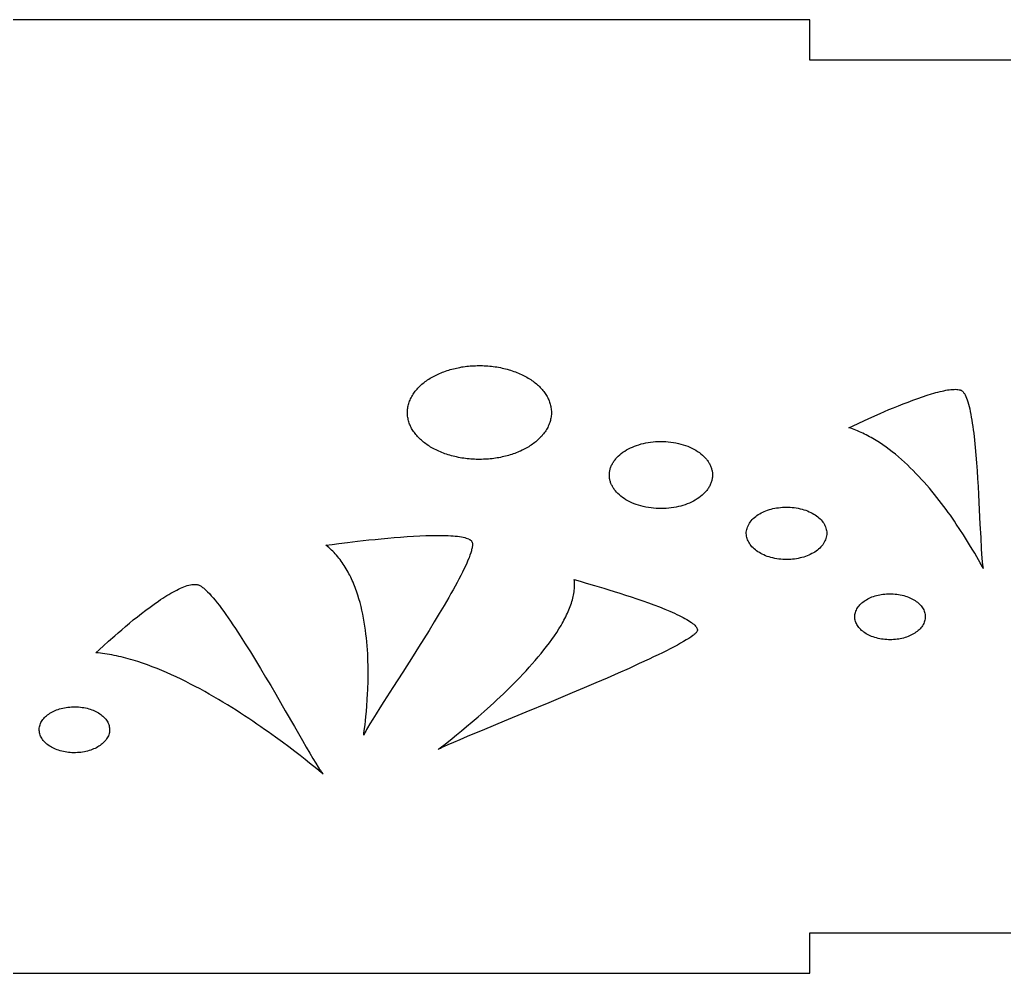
# Model space of a CAD drawing. Extents: x 3.2 to 84.5, y 37.4 to 61.3.
# Drawn here: x 14.6 to 25.96, y 37.45 to 48.45 of the extents above; entities that cross this region are included whole.
import ezdxf

# ---------------------------------------------------------------- set-up
doc = ezdxf.new("R2010")
doc.units = 0
doc.layers.add('IMPORT_-_LAMP', color=18, linetype='CONTINUOUS')

msp = doc.modelspace()

# ---------------------------------------------------------------- linework, layer by layer
at = {"layer": 'IMPORT_-_LAMP'}
for points in [[(3.465, 37.448), (23.465, 37.448), (23.715, 37.448), (23.715, 37.916), (43.965, 37.916), (43.965, 37.448), (64.214, 37.448), (64.214, 37.916), (84.465, 37.88), (84.465, 48.016), (64.214, 47.98), (64.215, 48.448), (43.965, 48.448), (43.965, 47.98), (23.715, 47.98), (23.715, 48.448), (3.465, 48.448), (3.465, 45.148), (3.465, 40.748)], [(20.144, 44.435), (20.165, 44.43), (20.185, 44.426), (20.205, 44.421), (20.224, 44.416), (20.244, 44.41), (20.262, 44.405), (20.281, 44.399), (20.299, 44.392), (20.317, 44.386), (20.335, 44.379), (20.353, 44.372), (20.37, 44.364), (20.386, 44.357), (20.403, 44.349), (20.419, 44.341), (20.434, 44.333), (20.45, 44.324), (20.465, 44.315), (20.479, 44.306), (20.494, 44.297), (20.508, 44.288), (20.521, 44.278), (20.534, 44.268), (20.547, 44.258), (20.559, 44.248), (20.571, 44.237), (20.583, 44.227), (20.594, 44.216), (20.605, 44.205), (20.615, 44.194), (20.625, 44.183), (20.635, 44.171), (20.644, 44.16), (20.653, 44.148), (20.661, 44.136), (20.669, 44.125), (20.676, 44.112), (20.683, 44.1), (20.69, 44.088), (20.696, 44.076), (20.702, 44.063), (20.707, 44.05), (20.712, 44.038), (20.716, 44.025), (20.72, 44.012), (20.723, 43.999), (20.726, 43.986), (20.728, 43.973), (20.73, 43.96), (20.731, 43.947), (20.732, 43.934), (20.733, 43.92), (20.732, 43.907), (20.732, 43.894), (20.731, 43.88), (20.729, 43.867), (20.727, 43.853), (20.724, 43.84), (20.721, 43.826), (20.717, 43.813), (20.713, 43.8), (20.708, 43.786), (20.702, 43.773), (20.696, 43.759), (20.69, 43.746), (20.683, 43.733), (20.675, 43.72), (20.667, 43.707), (20.659, 43.695), (20.65, 43.682), (20.641, 43.67), (20.631, 43.658), (20.621, 43.646), (20.611, 43.635), (20.6, 43.624), (20.589, 43.612), (20.577, 43.602), (20.565, 43.591), (20.552, 43.58), (20.54, 43.57), (20.527, 43.56), (20.513, 43.55), (20.499, 43.541), (20.485, 43.532), (20.471, 43.523), (20.456, 43.514), (20.441, 43.505), (20.425, 43.497), (20.41, 43.489), (20.394, 43.481), (20.378, 43.473), (20.361, 43.466), (20.344, 43.459), (20.327, 43.452), (20.31, 43.446), (20.293, 43.439), (20.275, 43.433), (20.257, 43.428), (20.239, 43.422), (20.221, 43.417), (20.202, 43.412), (20.183, 43.408), (20.165, 43.404), (20.146, 43.4), (20.126, 43.396), (20.107, 43.393), (20.088, 43.389), (20.068, 43.387), (20.048, 43.384), (20.028, 43.382), (20.008, 43.38), (19.988, 43.379), (19.968, 43.377), (19.948, 43.377), (19.928, 43.376), (19.907, 43.376), (19.887, 43.376), (19.866, 43.376), (19.846, 43.377), (19.825, 43.378), (19.805, 43.38), (19.784, 43.381), (19.763, 43.383), (19.743, 43.386), (19.722, 43.389), (19.701, 43.392), (19.681, 43.396), (19.66, 43.399), (19.64, 43.404), (19.62, 43.408), (19.6, 43.413), (19.58, 43.418), (19.561, 43.424), (19.542, 43.429), (19.523, 43.435), (19.505, 43.442), (19.487, 43.448), (19.469, 43.455), (19.452, 43.462), (19.435, 43.47), (19.418, 43.477), (19.402, 43.485), (19.386, 43.493), (19.37, 43.502), (19.355, 43.51), (19.34, 43.519), (19.325, 43.528), (19.311, 43.537), (19.297, 43.547), (19.283, 43.556), (19.27, 43.566), (19.258, 43.576), (19.245, 43.586), (19.233, 43.597), (19.222, 43.607), (19.21, 43.618), (19.2, 43.629), (19.189, 43.64), (19.179, 43.651), (19.17, 43.663), (19.16, 43.674), (19.152, 43.686), (19.143, 43.698), (19.136, 43.71), (19.128, 43.722), (19.121, 43.734), (19.115, 43.746), (19.108, 43.759), (19.103, 43.771), (19.098, 43.784), (19.093, 43.796), (19.089, 43.809), (19.085, 43.822), (19.082, 43.835), (19.079, 43.848), (19.076, 43.861), (19.075, 43.874), (19.073, 43.887), (19.072, 43.901), (19.072, 43.914), (19.072, 43.927), (19.073, 43.941), (19.074, 43.954), (19.076, 43.967), (19.078, 43.981), (19.081, 43.994), (19.084, 44.008), (19.088, 44.021), (19.092, 44.035), (19.097, 44.048), (19.102, 44.061), (19.108, 44.075), (19.115, 44.088), (19.122, 44.101), (19.129, 44.114), (19.137, 44.127), (19.145, 44.14), (19.154, 44.152), (19.163, 44.164), (19.173, 44.176), (19.183, 44.188), (19.194, 44.199), (19.205, 44.211), (19.216, 44.222), (19.228, 44.233), (19.24, 44.243), (19.252, 44.254), (19.265, 44.264), (19.278, 44.274), (19.291, 44.284), (19.305, 44.293), (19.319, 44.303), (19.334, 44.312), (19.349, 44.32), (19.364, 44.329), (19.379, 44.337), (19.395, 44.345), (19.411, 44.353), (19.427, 44.361), (19.444, 44.368), (19.46, 44.375), (19.477, 44.382), (19.494, 44.388), (19.512, 44.395), (19.53, 44.401), (19.548, 44.406), (19.566, 44.412), (19.584, 44.417), (19.602, 44.422), (19.621, 44.426), (19.64, 44.43), (19.659, 44.434), (19.678, 44.438), (19.698, 44.442), (19.717, 44.445), (19.737, 44.447), (19.756, 44.45), (19.776, 44.452), (19.796, 44.454), (19.816, 44.455), (19.836, 44.457), (19.857, 44.457), (19.877, 44.458), (19.897, 44.458), (19.918, 44.458), (19.938, 44.458), (19.959, 44.457), (19.979, 44.456), (20, 44.454), (20.021, 44.453), (20.041, 44.451), (20.062, 44.448), (20.083, 44.445), (20.103, 44.442), (20.124, 44.439)], [(25.714, 42.118), (25.71, 42.124), (25.703, 42.136), (25.678, 42.182), (25.639, 42.251), (25.615, 42.293), (25.587, 42.34), (25.556, 42.392), (25.522, 42.447), (25.485, 42.506), (25.445, 42.567), (25.403, 42.631), (25.38, 42.664), (25.357, 42.697), (25.334, 42.731), (25.309, 42.765), (25.284, 42.799), (25.259, 42.834), (25.232, 42.868), (25.205, 42.903), (25.178, 42.938), (25.15, 42.973), (25.121, 43.008), (25.092, 43.043), (25.062, 43.078), (25.032, 43.112), (25.001, 43.146), (24.969, 43.18), (24.937, 43.214), (24.905, 43.247), (24.872, 43.28), (24.839, 43.312), (24.805, 43.344), (24.77, 43.375), (24.735, 43.405), (24.7, 43.435), (24.664, 43.464), (24.628, 43.492), (24.592, 43.519), (24.555, 43.545), (24.517, 43.57), (24.479, 43.594), (24.441, 43.617), (24.422, 43.628), (24.403, 43.638), (24.383, 43.649), (24.364, 43.659), (24.344, 43.669), (24.325, 43.678), (24.305, 43.687), (24.285, 43.696), (24.265, 43.705), (24.245, 43.713), (24.225, 43.72), (24.205, 43.728), (24.185, 43.735), (24.164, 43.741), (24.215, 43.765), (24.27, 43.791), (24.342, 43.824), (24.427, 43.863), (24.523, 43.905), (24.574, 43.927), (24.626, 43.95), (24.68, 43.972), (24.735, 43.995), (24.791, 44.017), (24.847, 44.038), (24.902, 44.059), (24.958, 44.08), (25.012, 44.098), (25.065, 44.116), (25.117, 44.132), (25.142, 44.14), (25.167, 44.146), (25.191, 44.153), (25.215, 44.159), (25.238, 44.164), (25.26, 44.169), (25.281, 44.173), (25.302, 44.177), (25.322, 44.18), (25.341, 44.182), (25.359, 44.184), (25.377, 44.184), (25.393, 44.185), (25.408, 44.184), (25.422, 44.182), (25.435, 44.18), (25.447, 44.177), (25.453, 44.175), (25.458, 44.173), (25.463, 44.17), (25.468, 44.167), (25.473, 44.163), (25.477, 44.159), (25.482, 44.154), (25.487, 44.148), (25.491, 44.142), (25.496, 44.135), (25.5, 44.128), (25.504, 44.12), (25.513, 44.103), (25.521, 44.084), (25.529, 44.062), (25.536, 44.039), (25.543, 44.014), (25.55, 43.987), (25.557, 43.958), (25.564, 43.928), (25.57, 43.896), (25.576, 43.863), (25.582, 43.829), (25.587, 43.793), (25.593, 43.756), (25.598, 43.718), (25.603, 43.678), (25.612, 43.597), (25.621, 43.513), (25.629, 43.426), (25.636, 43.337), (25.642, 43.246), (25.648, 43.155), (25.654, 43.064), (25.659, 42.973), (25.668, 42.796), (25.676, 42.629), (25.684, 42.477), (25.691, 42.345), (25.694, 42.288), (25.698, 42.237), (25.702, 42.195), (25.705, 42.16), (25.707, 42.146), (25.709, 42.135), (25.712, 42.125)], [(21.427, 43.309), (21.432, 43.319), (21.437, 43.328), (21.442, 43.337), (21.448, 43.346), (21.454, 43.355), (21.46, 43.364), (21.467, 43.373), (21.474, 43.381), (21.481, 43.39), (21.488, 43.398), (21.496, 43.406), (21.504, 43.414), (21.521, 43.43), (21.539, 43.444), (21.558, 43.459), (21.578, 43.472), (21.599, 43.485), (21.621, 43.497), (21.644, 43.508), (21.667, 43.519), (21.691, 43.529), (21.716, 43.538), (21.742, 43.546), (21.768, 43.554), (21.795, 43.561), (21.822, 43.567), (21.849, 43.572), (21.877, 43.576), (21.906, 43.579), (21.934, 43.582), (21.963, 43.583), (21.992, 43.584), (22.022, 43.583), (22.051, 43.582), (22.081, 43.58), (22.11, 43.576), (22.14, 43.572), (22.169, 43.567), (22.198, 43.56), (22.227, 43.553), (22.254, 43.545), (22.28, 43.536), (22.306, 43.527), (22.331, 43.516), (22.354, 43.505), (22.377, 43.494), (22.399, 43.481), (22.419, 43.468), (22.439, 43.454), (22.458, 43.44), (22.475, 43.425), (22.491, 43.41), (22.507, 43.394), (22.521, 43.378), (22.527, 43.37), (22.534, 43.362), (22.539, 43.353), (22.545, 43.345), (22.55, 43.336), (22.555, 43.327), (22.56, 43.318), (22.564, 43.31), (22.569, 43.301), (22.572, 43.292), (22.576, 43.283), (22.579, 43.273), (22.581, 43.264), (22.584, 43.255), (22.586, 43.246), (22.587, 43.236), (22.589, 43.227), (22.59, 43.217), (22.59, 43.208), (22.591, 43.198), (22.591, 43.189), (22.59, 43.179), (22.589, 43.17), (22.588, 43.16), (22.586, 43.15), (22.585, 43.141), (22.582, 43.131), (22.579, 43.121), (22.576, 43.112), (22.573, 43.102), (22.569, 43.093), (22.565, 43.083), (22.56, 43.073), (22.555, 43.064), (22.55, 43.055), (22.544, 43.046), (22.538, 43.037), (22.532, 43.028), (22.525, 43.019), (22.518, 43.011), (22.511, 43.002), (22.503, 42.994), (22.496, 42.986), (22.488, 42.978), (22.471, 42.962), (22.452, 42.948), (22.433, 42.933), (22.413, 42.92), (22.392, 42.907), (22.371, 42.895), (22.348, 42.884), (22.325, 42.873), (22.3, 42.863), (22.275, 42.854), (22.25, 42.846), (22.224, 42.838), (22.197, 42.831), (22.17, 42.825), (22.143, 42.82), (22.115, 42.816), (22.086, 42.813), (22.058, 42.81), (22.029, 42.809), (21.999, 42.808), (21.97, 42.809), (21.941, 42.81), (21.911, 42.812), (21.882, 42.816), (21.852, 42.82), (21.822, 42.825), (21.793, 42.832), (21.765, 42.839), (21.738, 42.847), (21.711, 42.856), (21.686, 42.865), (21.661, 42.875), (21.637, 42.887), (21.615, 42.898), (21.593, 42.911), (21.572, 42.924), (21.553, 42.937), (21.534, 42.952), (21.517, 42.966), (21.5, 42.982), (21.485, 42.998), (21.471, 43.014), (21.464, 43.022), (21.458, 43.03), (21.452, 43.039), (21.447, 43.047), (21.441, 43.056), (21.436, 43.065), (21.432, 43.074), (21.427, 43.082), (21.423, 43.091), (21.419, 43.1), (21.416, 43.109), (21.413, 43.119), (21.41, 43.128), (21.408, 43.137), (21.406, 43.146), (21.404, 43.156), (21.403, 43.165), (21.402, 43.175), (21.401, 43.184), (21.401, 43.194), (21.401, 43.203), (21.402, 43.213), (21.402, 43.222), (21.404, 43.232), (21.405, 43.242), (21.407, 43.251), (21.41, 43.261), (21.412, 43.271), (21.415, 43.28), (21.419, 43.29), (21.423, 43.299)], [(23.58, 42.812), (23.602, 42.807), (23.624, 42.802), (23.646, 42.796), (23.666, 42.789), (23.686, 42.781), (23.706, 42.773), (23.724, 42.765), (23.742, 42.755), (23.759, 42.746), (23.775, 42.736), (23.79, 42.725), (23.805, 42.714), (23.818, 42.702), (23.831, 42.69), (23.843, 42.678), (23.854, 42.665), (23.864, 42.652), (23.873, 42.639), (23.881, 42.626), (23.888, 42.612), (23.894, 42.598), (23.899, 42.584), (23.903, 42.569), (23.906, 42.555), (23.908, 42.54), (23.908, 42.525), (23.908, 42.51), (23.906, 42.495), (23.903, 42.48), (23.899, 42.465), (23.894, 42.45), (23.888, 42.435), (23.88, 42.421), (23.872, 42.406), (23.862, 42.392), (23.852, 42.379), (23.84, 42.366), (23.828, 42.353), (23.815, 42.341), (23.8, 42.33), (23.786, 42.319), (23.77, 42.308), (23.754, 42.298), (23.737, 42.289), (23.719, 42.28), (23.701, 42.272), (23.682, 42.264), (23.662, 42.257), (23.643, 42.25), (23.622, 42.244), (23.602, 42.239), (23.58, 42.234), (23.559, 42.231), (23.537, 42.227), (23.515, 42.225), (23.493, 42.223), (23.47, 42.222), (23.447, 42.221), (23.424, 42.221), (23.402, 42.222), (23.379, 42.224), (23.355, 42.227), (23.332, 42.23), (23.309, 42.234), (23.287, 42.239), (23.265, 42.245), (23.243, 42.251), (23.223, 42.258), (23.203, 42.265), (23.184, 42.274), (23.165, 42.282), (23.147, 42.291), (23.131, 42.301), (23.114, 42.311), (23.099, 42.322), (23.085, 42.333), (23.071, 42.344), (23.058, 42.356), (23.046, 42.369), (23.036, 42.381), (23.026, 42.394), (23.017, 42.408), (23.008, 42.421), (23.001, 42.435), (22.995, 42.449), (22.99, 42.463), (22.986, 42.477), (22.983, 42.492), (22.982, 42.507), (22.981, 42.522), (22.981, 42.536), (22.983, 42.551), (22.986, 42.566), (22.99, 42.581), (22.995, 42.596), (23.001, 42.611), (23.009, 42.626), (23.017, 42.641), (23.027, 42.654), (23.038, 42.668), (23.049, 42.681), (23.061, 42.693), (23.075, 42.705), (23.089, 42.717), (23.104, 42.728), (23.119, 42.739), (23.136, 42.749), (23.153, 42.758), (23.17, 42.767), (23.188, 42.775), (23.207, 42.783), (23.227, 42.79), (23.247, 42.797), (23.267, 42.802), (23.288, 42.808), (23.309, 42.812), (23.33, 42.816), (23.352, 42.819), (23.374, 42.822), (23.397, 42.824), (23.419, 42.825), (23.442, 42.826), (23.465, 42.825), (23.488, 42.824), (23.511, 42.822), (23.534, 42.82), (23.557, 42.817)], [(18.569, 40.196), (18.569, 40.203), (18.571, 40.218), (18.578, 40.274), (18.583, 40.313), (18.588, 40.359), (18.593, 40.411), (18.599, 40.469), (18.604, 40.533), (18.609, 40.602), (18.613, 40.675), (18.615, 40.713), (18.616, 40.752), (18.618, 40.792), (18.619, 40.832), (18.619, 40.874), (18.619, 40.916), (18.619, 40.959), (18.618, 41.002), (18.617, 41.046), (18.616, 41.09), (18.614, 41.135), (18.611, 41.18), (18.608, 41.225), (18.604, 41.271), (18.599, 41.317), (18.594, 41.362), (18.588, 41.408), (18.582, 41.454), (18.575, 41.5), (18.567, 41.545), (18.558, 41.591), (18.548, 41.636), (18.537, 41.68), (18.526, 41.725), (18.513, 41.769), (18.5, 41.812), (18.486, 41.855), (18.478, 41.876), (18.47, 41.897), (18.462, 41.918), (18.454, 41.938), (18.445, 41.959), (18.436, 41.979), (18.427, 41.999), (18.418, 42.019), (18.408, 42.039), (18.398, 42.058), (18.388, 42.077), (18.377, 42.096), (18.366, 42.115), (18.355, 42.133), (18.344, 42.151), (18.332, 42.169), (18.32, 42.187), (18.307, 42.204), (18.295, 42.221), (18.281, 42.238), (18.268, 42.254), (18.254, 42.27), (18.24, 42.286), (18.226, 42.301), (18.211, 42.316), (18.196, 42.331), (18.181, 42.346), (18.165, 42.36), (18.149, 42.373), (18.132, 42.387), (18.203, 42.396), (18.28, 42.406), (18.38, 42.418), (18.497, 42.432), (18.629, 42.447), (18.699, 42.454), (18.771, 42.461), (18.845, 42.468), (18.919, 42.475), (18.994, 42.481), (19.068, 42.486), (19.142, 42.491), (19.215, 42.494), (19.286, 42.497), (19.355, 42.499), (19.421, 42.5), (19.453, 42.5), (19.484, 42.499), (19.514, 42.499), (19.543, 42.498), (19.572, 42.496), (19.598, 42.494), (19.624, 42.492), (19.649, 42.489), (19.672, 42.486), (19.694, 42.482), (19.714, 42.478), (19.733, 42.474), (19.75, 42.469), (19.765, 42.464), (19.779, 42.458), (19.785, 42.454), (19.791, 42.451), (19.797, 42.448), (19.801, 42.444), (19.806, 42.44), (19.81, 42.437), (19.813, 42.432), (19.816, 42.427), (19.818, 42.422), (19.82, 42.416), (19.821, 42.409), (19.822, 42.402), (19.822, 42.394), (19.822, 42.385), (19.821, 42.376), (19.82, 42.367), (19.818, 42.357), (19.816, 42.346), (19.813, 42.335), (19.81, 42.323), (19.803, 42.298), (19.793, 42.271), (19.783, 42.242), (19.77, 42.212), (19.756, 42.18), (19.741, 42.146), (19.724, 42.111), (19.706, 42.074), (19.687, 42.036), (19.666, 41.996), (19.645, 41.956), (19.622, 41.914), (19.599, 41.871), (19.574, 41.828), (19.549, 41.783), (19.496, 41.691), (19.44, 41.597), (19.382, 41.502), (19.323, 41.404), (19.262, 41.307), (19.201, 41.209), (19.14, 41.112), (19.019, 40.923), (18.905, 40.745), (18.801, 40.583), (18.754, 40.509), (18.711, 40.441), (18.673, 40.38), (18.64, 40.326), (18.612, 40.28), (18.601, 40.261), (18.591, 40.243), (18.583, 40.228), (18.576, 40.215), (18.572, 40.204)], [(18.101, 39.747), (18.094, 39.752), (18.079, 39.764), (18.026, 39.807), (17.944, 39.874), (17.893, 39.914), (17.835, 39.959), (17.772, 40.008), (17.704, 40.06), (17.63, 40.115), (17.551, 40.172), (17.468, 40.232), (17.424, 40.262), (17.38, 40.293), (17.335, 40.324), (17.289, 40.356), (17.242, 40.387), (17.194, 40.419), (17.146, 40.45), (17.096, 40.482), (17.046, 40.513), (16.996, 40.545), (16.944, 40.576), (16.892, 40.607), (16.84, 40.638), (16.787, 40.668), (16.734, 40.698), (16.68, 40.728), (16.626, 40.757), (16.571, 40.785), (16.516, 40.813), (16.461, 40.84), (16.406, 40.867), (16.351, 40.892), (16.295, 40.917), (16.24, 40.941), (16.184, 40.964), (16.129, 40.985), (16.073, 41.006), (16.018, 41.026), (15.963, 41.044), (15.908, 41.061), (15.88, 41.069), (15.853, 41.077), (15.825, 41.084), (15.798, 41.091), (15.771, 41.098), (15.744, 41.104), (15.717, 41.11), (15.69, 41.116), (15.663, 41.121), (15.637, 41.126), (15.61, 41.13), (15.583, 41.134), (15.557, 41.138), (15.531, 41.141), (15.505, 41.144), (15.479, 41.146), (15.52, 41.184), (15.566, 41.226), (15.626, 41.279), (15.697, 41.342), (15.736, 41.376), (15.777, 41.412), (15.82, 41.449), (15.865, 41.486), (15.911, 41.524), (15.959, 41.562), (16.007, 41.599), (16.055, 41.637), (16.104, 41.673), (16.153, 41.708), (16.202, 41.742), (16.226, 41.759), (16.25, 41.775), (16.274, 41.79), (16.298, 41.805), (16.321, 41.819), (16.344, 41.832), (16.367, 41.845), (16.389, 41.858), (16.411, 41.869), (16.433, 41.88), (16.454, 41.89), (16.475, 41.899), (16.495, 41.907), (16.514, 41.914), (16.533, 41.92), (16.552, 41.925), (16.569, 41.929), (16.586, 41.932), (16.603, 41.934), (16.618, 41.935), (16.626, 41.934), (16.633, 41.934), (16.64, 41.933), (16.647, 41.932), (16.654, 41.931), (16.661, 41.928), (16.669, 41.925), (16.677, 41.922), (16.684, 41.917), (16.693, 41.912), (16.701, 41.907), (16.71, 41.9), (16.719, 41.893), (16.728, 41.886), (16.747, 41.869), (16.767, 41.85), (16.788, 41.828), (16.809, 41.804), (16.832, 41.779), (16.855, 41.751), (16.878, 41.721), (16.903, 41.69), (16.928, 41.657), (16.953, 41.622), (16.979, 41.586), (17.006, 41.548), (17.033, 41.509), (17.06, 41.468), (17.088, 41.426), (17.116, 41.384), (17.145, 41.34), (17.202, 41.249), (17.261, 41.156), (17.319, 41.06), (17.378, 40.963), (17.437, 40.865), (17.495, 40.767), (17.553, 40.669), (17.664, 40.477), (17.768, 40.296), (17.863, 40.132), (17.906, 40.057), (17.946, 39.989), (17.983, 39.927), (18.015, 39.873), (18.044, 39.827), (18.056, 39.808), (18.068, 39.791), (18.078, 39.776), (18.087, 39.764), (18.094, 39.754)], [(19.43, 40.031), (19.436, 40.036), (19.451, 40.048), (19.506, 40.091), (19.589, 40.157), (19.639, 40.198), (19.695, 40.244), (19.755, 40.294), (19.819, 40.348), (19.887, 40.407), (19.957, 40.469), (20.03, 40.534), (20.067, 40.568), (20.104, 40.602), (20.141, 40.637), (20.179, 40.673), (20.217, 40.71), (20.254, 40.746), (20.292, 40.784), (20.329, 40.822), (20.367, 40.86), (20.403, 40.899), (20.44, 40.938), (20.476, 40.978), (20.511, 41.017), (20.546, 41.057), (20.58, 41.097), (20.614, 41.138), (20.646, 41.178), (20.678, 41.219), (20.709, 41.259), (20.738, 41.3), (20.767, 41.341), (20.794, 41.381), (20.82, 41.422), (20.844, 41.462), (20.856, 41.482), (20.867, 41.502), (20.878, 41.522), (20.888, 41.542), (20.899, 41.562), (20.908, 41.582), (20.917, 41.601), (20.926, 41.621), (20.935, 41.64), (20.943, 41.66), (20.95, 41.679), (20.957, 41.698), (20.964, 41.718), (20.97, 41.737), (20.975, 41.756), (20.98, 41.774), (20.985, 41.793), (20.989, 41.812), (20.992, 41.83), (20.995, 41.848), (20.997, 41.867), (20.999, 41.885), (21, 41.903), (21.001, 41.92), (21.001, 41.938), (21, 41.955), (20.999, 41.972), (20.997, 41.989), (21.063, 41.971), (21.135, 41.95), (21.228, 41.923), (21.337, 41.89), (21.396, 41.872), (21.458, 41.853), (21.521, 41.833), (21.587, 41.812), (21.653, 41.79), (21.719, 41.768), (21.786, 41.745), (21.852, 41.721), (21.916, 41.698), (21.979, 41.674), (22.04, 41.649), (22.099, 41.625), (22.126, 41.613), (22.153, 41.601), (22.18, 41.589), (22.205, 41.577), (22.229, 41.565), (22.252, 41.553), (22.273, 41.542), (22.294, 41.53), (22.313, 41.519), (22.33, 41.507), (22.347, 41.496), (22.361, 41.485), (22.374, 41.474), (22.386, 41.464), (22.396, 41.453), (22.4, 41.448), (22.404, 41.443), (22.407, 41.438), (22.41, 41.433), (22.412, 41.428), (22.414, 41.423), (22.415, 41.418), (22.416, 41.413), (22.416, 41.409), (22.416, 41.404), (22.415, 41.399), (22.413, 41.394), (22.41, 41.389), (22.406, 41.383), (22.401, 41.377), (22.396, 41.371), (22.389, 41.364), (22.381, 41.357), (22.372, 41.35), (22.363, 41.343), (22.342, 41.327), (22.317, 41.311), (22.289, 41.293), (22.257, 41.274), (22.223, 41.255), (22.186, 41.235), (22.147, 41.213), (22.104, 41.191), (22.06, 41.169), (22.013, 41.145), (21.963, 41.121), (21.912, 41.097), (21.859, 41.071), (21.746, 41.02), (21.628, 40.966), (21.504, 40.911), (21.376, 40.854), (21.244, 40.797), (21.11, 40.74), (20.974, 40.683), (20.838, 40.625), (20.703, 40.569), (20.438, 40.459), (20.188, 40.355), (19.96, 40.261), (19.762, 40.179), (19.677, 40.143), (19.603, 40.111), (19.54, 40.084), (19.489, 40.061), (19.469, 40.052), (19.452, 40.043), (19.439, 40.037)], [(24.757, 41.814), (24.777, 41.81), (24.796, 41.805), (24.815, 41.8), (24.833, 41.794), (24.85, 41.787), (24.867, 41.78), (24.883, 41.772), (24.899, 41.764), (24.914, 41.756), (24.928, 41.747), (24.941, 41.738), (24.954, 41.728), (24.966, 41.718), (24.977, 41.707), (24.987, 41.697), (24.997, 41.686), (25.006, 41.674), (25.014, 41.663), (25.021, 41.651), (25.027, 41.639), (25.032, 41.626), (25.037, 41.614), (25.04, 41.601), (25.043, 41.588), (25.044, 41.576), (25.045, 41.563), (25.044, 41.55), (25.043, 41.536), (25.041, 41.523), (25.037, 41.51), (25.033, 41.497), (25.027, 41.484), (25.02, 41.471), (25.013, 41.458), (25.004, 41.446), (24.995, 41.434), (24.985, 41.423), (24.974, 41.412), (24.963, 41.401), (24.95, 41.391), (24.937, 41.382), (24.924, 41.372), (24.909, 41.364), (24.894, 41.355), (24.879, 41.348), (24.863, 41.34), (24.846, 41.334), (24.829, 41.327), (24.812, 41.322), (24.794, 41.316), (24.776, 41.312), (24.757, 41.308), (24.739, 41.304), (24.719, 41.301), (24.7, 41.299), (24.68, 41.297), (24.661, 41.296), (24.641, 41.296), (24.621, 41.296), (24.601, 41.297), (24.58, 41.299), (24.56, 41.301), (24.54, 41.304), (24.52, 41.308), (24.5, 41.312), (24.481, 41.317), (24.462, 41.322), (24.444, 41.328), (24.426, 41.335), (24.41, 41.342), (24.393, 41.35), (24.378, 41.358), (24.363, 41.366), (24.349, 41.375), (24.335, 41.384), (24.323, 41.394), (24.311, 41.404), (24.3, 41.415), (24.289, 41.425), (24.28, 41.436), (24.271, 41.448), (24.263, 41.459), (24.256, 41.471), (24.25, 41.483), (24.244, 41.496), (24.24, 41.508), (24.237, 41.521), (24.234, 41.534), (24.232, 41.546), (24.232, 41.559), (24.232, 41.572), (24.234, 41.586), (24.236, 41.599), (24.239, 41.612), (24.244, 41.625), (24.25, 41.638), (24.256, 41.651), (24.264, 41.664), (24.272, 41.676), (24.281, 41.688), (24.291, 41.699), (24.302, 41.71), (24.314, 41.721), (24.326, 41.731), (24.339, 41.741), (24.353, 41.75), (24.367, 41.758), (24.382, 41.767), (24.398, 41.775), (24.414, 41.782), (24.43, 41.789), (24.447, 41.795), (24.465, 41.801), (24.482, 41.806), (24.501, 41.81), (24.519, 41.814), (24.538, 41.818), (24.557, 41.821), (24.577, 41.823), (24.596, 41.825), (24.616, 41.826), (24.636, 41.826), (24.656, 41.826), (24.676, 41.825), (24.696, 41.823), (24.716, 41.821), (24.737, 41.818)], [(15.218, 40.522), (15.239, 40.523), (15.26, 40.522), (15.28, 40.521), (15.301, 40.519), (15.32, 40.516), (15.34, 40.513), (15.359, 40.509), (15.378, 40.505), (15.396, 40.5), (15.414, 40.495), (15.431, 40.489), (15.448, 40.482), (15.464, 40.475), (15.48, 40.467), (15.495, 40.459), (15.51, 40.451), (15.523, 40.442), (15.537, 40.433), (15.549, 40.423), (15.561, 40.413), (15.572, 40.402), (15.582, 40.391), (15.592, 40.38), (15.601, 40.369), (15.609, 40.357), (15.616, 40.345), (15.622, 40.332), (15.627, 40.319), (15.631, 40.306), (15.634, 40.293), (15.637, 40.28), (15.638, 40.266), (15.638, 40.253), (15.637, 40.239), (15.635, 40.226), (15.632, 40.213), (15.628, 40.2), (15.623, 40.187), (15.618, 40.175), (15.611, 40.163), (15.603, 40.151), (15.595, 40.139), (15.586, 40.128), (15.576, 40.117), (15.565, 40.106), (15.553, 40.096), (15.541, 40.086), (15.528, 40.077), (15.514, 40.067), (15.5, 40.059), (15.485, 40.051), (15.469, 40.043), (15.453, 40.036), (15.437, 40.029), (15.419, 40.023), (15.402, 40.017), (15.384, 40.012), (15.365, 40.007), (15.346, 40.003), (15.326, 40), (15.306, 39.997), (15.286, 39.995), (15.266, 39.994), (15.245, 39.993), (15.224, 39.993), (15.203, 39.993), (15.183, 39.995), (15.163, 39.997), (15.143, 39.999), (15.123, 40.002), (15.104, 40.006), (15.086, 40.01), (15.067, 40.015), (15.049, 40.021), (15.032, 40.027), (15.015, 40.033), (14.999, 40.04), (14.983, 40.048), (14.968, 40.056), (14.954, 40.064), (14.94, 40.073), (14.926, 40.083), (14.914, 40.092), (14.902, 40.103), (14.891, 40.113), (14.881, 40.124), (14.871, 40.135), (14.862, 40.147), (14.855, 40.159), (14.848, 40.171), (14.841, 40.183), (14.836, 40.196), (14.832, 40.209), (14.829, 40.222), (14.827, 40.236), (14.825, 40.249), (14.825, 40.263), (14.826, 40.276), (14.828, 40.29), (14.831, 40.303), (14.835, 40.316), (14.84, 40.328), (14.846, 40.341), (14.852, 40.353), (14.86, 40.365), (14.868, 40.376), (14.877, 40.388), (14.887, 40.399), (14.898, 40.409), (14.91, 40.42), (14.922, 40.429), (14.935, 40.439), (14.949, 40.448), (14.963, 40.457), (14.978, 40.465), (14.994, 40.473), (15.01, 40.48), (15.026, 40.486), (15.044, 40.493), (15.061, 40.498), (15.08, 40.503), (15.098, 40.508), (15.117, 40.512), (15.137, 40.515), (15.157, 40.518), (15.177, 40.52), (15.198, 40.522)]]:
    msp.add_lwpolyline(points, close=True, dxfattribs=at)

doc.saveas('drawing.dxf')
